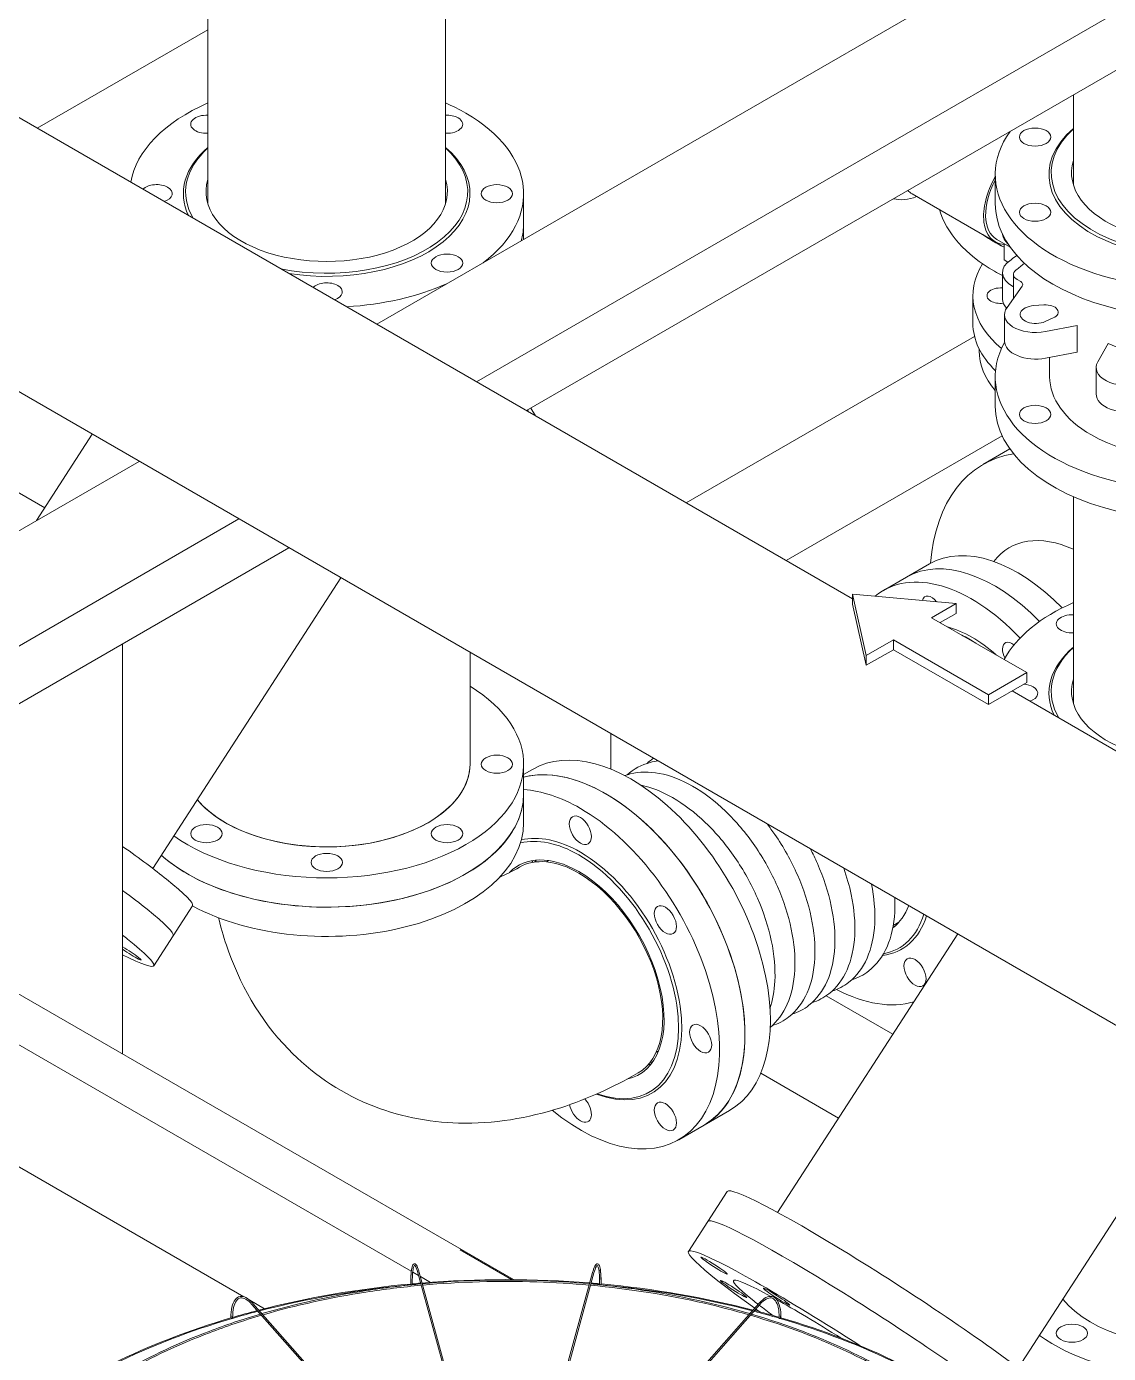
# Model space of a CAD drawing. Header units: millimetres. Extents: x -312439 to 477422, y -331570 to 212570.
# Drawn here: x 400467 to 400936, y 92411 to 92987 of the extents above; entities that cross this region are included whole.
import ezdxf

# ---------------------------------------------------------------- set-up
doc = ezdxf.new("R2010")
doc.units = ezdxf.units.MM

msp = doc.modelspace()

# ---------------------------------------------------------------- linework, layer by layer
at = {"color": 0, "linetype": 'Continuous', "lineweight": 0, "extrusion": (8.40036e-17, 0.816497, 0.57735)}
for p, q in [((399417.416, 93432.398), (401161.52, 92425.439)), ((399844.801, 93304.668), (400825.189, 92738.641)), ((401060.112, 93112.585), (400618.805, 92857.797)), ((401103.419, 93087.582), (400662.112, 92832.794)), ((401125.072, 93075.081), (400683.765, 92820.292)), ((400545.567, 92909.868), (400545.567, 92999.694)), ((400648.642, 92909.868), (400648.642, 92999.694)), ((400545.567, 92985.53), (400471.566, 92942.806)), ((400921.018, 92918.13), (400921.018, 92957.27)), ((400887.119, 92909.979), (400887.119, 92922.681)), ((400682.541, 92914.42), (400682.541, 92894.595)), ((400887.119, 92893.514), (400850.989, 92914.373)), ((400887.731, 92894.575), (400893.537, 92891.223)), ((400890.923, 92892.732), (400890.923, 92885.642)), ((400287.284, 92886.417), (400474.795, 92778.158)), ((400890.923, 92885.642), (400892.529, 92884.715)), ((400890.237, 92868.712), (400890.237, 92880.213)), ((400892.221, 92865.103), (400898.799, 92874.32)), ((400894.989, 92868.982), (400894.989, 92879.377)), ((400898.132, 92876.244), (400896.604, 92877.126)), ((400877.396, 92858.275), (400877.396, 92870.176)), ((400903.831, 92865.848), (400908.225, 92866.161)), ((400891.1, 92850.486), (400891.1, 92861.987)), ((400912.291, 92860.493), (400908.801, 92858.921)), ((400922.602, 92857.163), (400908.902, 92854.554)), ((400922.602, 92845.661), (400922.602, 92857.163)), ((400878.116, 92852.487), (400753.059, 92780.285)), ((400880.152, 92846.273), (400880.152, 92847.036)), ((400908.902, 92843.053), (400922.602, 92845.661)), ((400931.557, 92841.474), (400936.074, 92849.384)), ((400910.699, 92834.97), (400910.699, 92843.395)), ((400887.119, 92834.97), (400887.119, 92822.268)), ((400930.875, 92827.522), (400930.875, 92839.024)), ((400684.174, 92820.528), (400684.582, 92819.821)), ((400687.645, 92818.053), (400685.705, 92821.412)), ((400471.177, 92772.563), (400495.402, 92810.023)), ((400890.083, 92809.389), (400796.366, 92755.282)), ((400881.762, 92796.9), (400893.443, 92803.645)), ((400515.73, 92798.286), (400367.12, 92712.487)), ((400921.018, 92693.101), (400921.018, 92782.927)), ((400559.037, 92773.283), (400410.427, 92687.483)), ((400580.69, 92760.782), (400410.427, 92662.48)), ((400858.574, 92753.803), (400838.653, 92742.302)), ((400521.637, 92621.646), (400603.21, 92747.78)), ((400825.189, 92740.66), (400831.155, 92714.062)), ((400870.198, 92736.604), (400825.189, 92740.66)), ((400825.189, 92740.66), (400825.189, 92736.388)), ((400825.189, 92736.388), (400831.155, 92709.79)), ((400859.512, 92730.434), (400870.198, 92736.604)), ((400870.198, 92736.604), (400870.198, 92732.332)), ((400900.791, 92706.601), (400859.512, 92730.434)), ((400863.211, 92728.298), (400870.198, 92732.332)), ((400508.574, 92719.146), (400508.574, 92541.18)), ((400831.155, 92714.062), (400842.901, 92720.844)), ((400842.901, 92720.844), (400884.181, 92697.011)), ((400842.901, 92720.844), (400842.901, 92716.572)), ((400659.268, 92715.415), (400659.268, 92666.888)), ((400831.155, 92709.79), (400842.901, 92716.572)), ((400831.155, 92714.062), (400831.155, 92709.79)), ((400842.901, 92716.572), (400884.181, 92692.739)), ((400884.181, 92697.011), (400900.791, 92706.601)), ((400884.181, 92692.739), (400900.791, 92702.329)), ((400900.791, 92706.601), (400900.791, 92702.329)), ((400884.181, 92697.011), (400884.181, 92692.739)), ((400894.438, 92698.66), (401213.058, 92514.705)), ((400720.352, 92664.751), (400720.352, 92680.148)), ((400682.541, 92666.888), (400682.541, 92641.485)), ((400682.541, 92662.425), (400686.407, 92664.656)), ((400522.061, 92579.446), (400538.914, 92605.505)), ((400842.865, 92596.93), (400845.305, 92598.338)), ((400792.691, 92472.395), (400870.854, 92593.255)), ((400678.201, 92443.246), (400432.265, 92585.237)), ((400432.285, 92563.223), (400633.798, 92446.879)), ((400842.711, 92549.74), (400813.791, 92566.437)), ((400819.164, 92513.329), (400785.407, 92532.819)), ((400897.088, 92404.879), (400978.662, 92531.013)), ((400771.843, 92516.676), (400749.844, 92503.974)), ((400561.095, 92435.848), (400432.285, 92510.216)), ((400754.03, 92455.472), (400770.883, 92481.531)), ((400655.031, 92456.123), (400655.464, 92456.373)), ((400677.325, 92443.252), (400655.031, 92456.123)), ((400634.419, 92446.521), (400636.971, 92445.047)), ((400636.661, 92446.177), (400670.254, 92323.722)), ((400637.252, 92446.339), (400670.873, 92323.782)), ((400637.726, 92444.612), (400642.133, 92442.067)), ((400678.823, 92323.782), (400712.444, 92446.339)), ((400679.442, 92323.722), (400713.035, 92446.177)), ((400570.126, 92430.634), (400563.704, 92434.342)), ((400564.653, 92432.535), (400662.153, 92322.057)), ((400565.113, 92432.94), (400662.794, 92322.256)), ((400686.902, 92322.256), (400784.583, 92432.94)), ((400687.543, 92322.057), (400785.043, 92432.535))]:
    msp.add_line(p, q, dxfattribs=at)
at = {"color": 0, "linetype": 'Continuous', "lineweight": 0}
for centre, major_axis, ratio, start_param, end_param in [((400972.556, 92922.681), (85.437, 0), 0.5773503, 2.752779, 7.2064421), ((400597.104, 92914.42), (85.437, 0), 0.5773503, 2.2183358, 3.0404387), ((400597.104, 92914.42), (85.437, 0), 0.5773503, 0.7853982, 0.9232568), ((400597.104, 92914.42), (85.437, 0), 0.5773503, 5.6298261, 7.0685835), ((400544.92, 92944.548), (6.798, 0), 0.5773503, 1.4754839, 4.8077014), ((400649.289, 92944.548), (6.798, 0), 0.5773503, 0.7853982, 1.6661088), ((400649.289, 92944.548), (6.798, 0), 0.5773503, 4.6170765, 7.0685835), ((400972.556, 92922.681), (62.164, 0), 0.5773503, 2.548228, 6.8765499), ((400972.556, 92923.481), (-61.184, 0), 0.5773503, 5.7140037, 9.9939595), ((400597.104, 92914.42), (62.164, 0), 0.5773503, 2.548228, 3.4088292), ((400597.104, 92915.22), (61.184, 0), 0.5773503, 2.5724111, 3.4729014), ((400597.104, 92915.22), (61.184, 0), 0.5773503, 4.3810802, 6.8523669), ((400597.104, 92914.42), (62.164, 0), 0.5773503, 4.4451524, 6.8765499), ((400972.556, 92923.481), (-52.364, 0), 0.5773503, 6.105246, 9.6027173), ((400597.104, 92915.22), (52.364, 0), 0.5773503, 2.9636533, 6.4611246), ((400899.368, 92914.73), (11.637, 20.155), 0.5773503, 1.6248603, 3.1415927), ((400899.368, 92914.73), (12.249, 21.216), 0.5773503, 1.570744, 3.4177719), ((400523.304, 92914.42), (6.798, 0), 0.5773503, 0.7853982, 2.627048), ((400523.304, 92914.42), (6.798, 0), 0.5773503, 5.2269336, 7.0685835), ((400863.238, 92935.589), (12.249, 21.216), 0.5773503, 2.9796521, 3.1415927), ((400856.15, 92939.682), (15.512, 26.403), 0.5823607, 3.2873356, 3.7894838), ((400972.556, 92909.979), (-85.437, 0), 0.5773503, 0, 3.1415927), ((400947.153, 92915.645), (-85.437, 0), 0.5773503, 0.1657992, 0.7853982), ((400597.104, 92901.718), (85.437, 0), 0.5773503, 6.1257659, 6.2831853), ((400947.153, 92928.346), (-85.437, 0), 0.5773503, 0.6980809, 0.7853982), ((400947.153, 92928.346), (85.437, 0), 0.5773503, 3.8396735, 3.9940326), ((400947.153, 92928.346), (-85.437, 0), 0.5773503, 0.7853982, 0.85244), ((400904.642, 92897.216), (-14.405, 0), 0.5773503, 0.0592775, 0.5701311), ((400904.642, 92880.213), (-14.405, 0), 0.5773503, 5.5507149, 7.1196252), ((401097.279, 92791.964), (-260.291, 0), 0.5773503, 5.5936799, 5.6090261), ((400947.521, 92870.176), (70.126, 0), 0.5773503, 2.7930902, 3.7451596), ((400947.153, 92915.645), (-85.437, 0), 0.5773503, 0.7853982, 0.8417287), ((400900.501, 92879.377), (-5.512, 0), 0.5773503, 5.6411446, 7.0685835), ((401107.279, 92794.996), (-258.723, 0), 0.5773503, 5.6433419, 5.6673391), ((400597.104, 92871.811), (6.798, 0), 0.5773503, 0.7853982, 2.627048), ((400597.104, 92871.811), (6.798, 0), 0.5773503, 5.2269336, 7.0685835), ((400597.104, 92914.42), (85.437, 0), 0.5773503, 4.8135429, 5.3657482), ((400895.967, 92874.993), (3.062, 0), 0.5773503, 5.8923976, 7.0685835), ((400972.556, 92878.225), (61.857, 0), 0.5773503, 4.0816104, 6.2172753), ((400889.338, 92870.176), (5.818, 0), 0.5773503, 1.4156902, 3.9269908), ((400904.642, 92868.712), (-14.405, 0), 0.5773503, 0, 0.4962001), ((400889.338, 92870.176), (5.818, 0), 0.5773503, 3.9269908, 4.9283363), ((400904.656, 92861.987), (-13.556, 0), 0.5773503, 5.8737687, 8.1724889), ((400904.656, 92861.987), (-6.737, 0), 0.5773503, 4.8351545, 8.5166127), ((400908.9, 92863.002), (5.512, 0), 0.5773503, 5.3750201, 7.9767471), ((400947.521, 92858.275), (70.126, 0), 0.5773503, 3.1415927, 3.6778642), ((400972.556, 92834.97), (-85.437, 0), 0.5773503, 5.9753277, 7.4612826), ((400947.521, 92846.273), (67.37, 0), 0.5773503, 3.1415927, 3.6004153), ((400904.656, 92850.486), (-13.556, 0), 0.5773503, 0, 1.8893036), ((400944.431, 92839.024), (-13.556, 0), 0.5773503, 5.964678, 8.2633982), ((400972.556, 92834.97), (61.857, 0), 0.5773503, 3.1415927, 3.9269908), ((400972.556, 92834.97), (61.857, 0), 0.5773503, 3.9269908, 6.2501807), ((400972.556, 92822.268), (85.437, 0), 0.5773503, 3.1415927, 4.3196899), ((400944.431, 92827.522), (-13.556, 0), 0.5773503, 0, 1.9802129), ((400937.432, 92700.477), (-55.67, 96.423), 0.5773503, 6.06671, 6.976924), ((400925.868, 92704.255), (-32.674, 56.593), 0.5773503, 5.6029259, 6.5196915), ((400896.852, 92687.503), (-38.278, 66.3), 0.5773503, 5.1324816, 6.2831853), ((400886.892, 92681.753), (-38.278, 66.3), 0.5773503, 5.1299011, 6.2831853), ((400876.931, 92676.002), (-38.278, 66.3), 0.5773503, 5.1011176, 6.3828705), ((400859.53, 92734.558), (-2.909, 5.039), 0.5773503, 4.9488991, 6.8452456), ((400972.556, 92697.652), (85.437, 0), 0.5773503, 2.2183358, 2.8405914), ((400920.371, 92727.781), (6.798, 0), 0.5773503, 1.4754839, 4.8077014), ((400876.931, 92676.002), (-28.173, 48.797), 0.5773503, 5.2307146, 5.7648597), ((400875.632, 92675.252), (-28.173, 48.797), 0.5773503, 5.4223545, 5.5732198), ((400894.332, 92714.465), (-2.909, 5.039), 0.5773503, 5.2834955, 7.0685835), ((400894.332, 92714.465), (-2.909, 5.039), 0.5773503, 0.7853982, 1.5385321), ((400972.556, 92697.652), (62.164, 0), 0.5773503, 2.548228, 3.4088292), ((400972.556, 92698.453), (61.184, 0), 0.5773503, 2.5724111, 3.4729014), ((400898.756, 92697.652), (6.798, 0), 0.5773503, 0.7853982, 1.4679007), ((400972.556, 92698.453), (52.364, 0), 0.5773503, 2.9636533, 6.4611246), ((400597.104, 92666.888), (-85.437, 0), 0.5773503, 2.3561945, 3.8975742), ((400898.756, 92697.652), (6.798, 0), 0.5773503, 5.2269336, 7.0685835), ((400729.125, 92590.666), (42.718, -73.99), 0.5773503, 0, 3.1415927), ((400597.104, 92666.888), (-62.164, 0), 0.5773503, 0.4431051, 3.1415927), ((400597.104, 92666.888), (-62.164, 0), 0.5773503, 2.3561945, 3.1415927), ((400718.125, 92584.315), (42.718, -73.99), 0.5773503, 0, 2.9860305), ((400718.125, 92584.315), (-42.718, 73.99), 0.5773503, 5.4977871, 6.1276232), ((400707.125, 92577.964), (-42.718, 73.99), 0.5773503, 5.4977871, 5.9168815), ((400597.104, 92654.187), (-85.437, 0), 0.5773503, 0.7853982, 3.1415927), ((400597.104, 92666.888), (-62.164, 0), 0.5773503, 0.4431051, 2.3561945), ((400597.104, 92654.187), (85.437, 0), 0.5773503, 5.4977871, 6.2831853), ((400718.125, 92584.315), (-42.718, 73.99), 0.5773503, 3.1415927, 5.4977871), ((400707.125, 92577.964), (-42.718, 73.99), 0.5773503, 2.1523857, 5.4977871), ((400597.104, 92641.485), (-85.437, 0), 0.5773503, 0.8204895, 3.1415927), ((400597.104, 92666.888), (-85.437, 0), 0.5773503, 0.6821091, 2.3561945), ((400706.432, 92577.564), (-30.592, 52.987), 0.5773503, 5.4977871, 6.1211239), ((400707.125, 92577.964), (-31.082, 53.835), 0.5773503, 5.4977871, 6.1186246), ((400467.173, 92651.902), (71.741, -46.397), 0.0711624, 0.6172781, 1.0023651), ((400597.104, 92654.187), (85.437, 0), 0.5773503, 3.7155836, 5.4977871), ((400597.104, 92654.187), (-85.437, 0), 0.5773503, 0.5739909, 0.7853982), ((400706.432, 92577.564), (-26.182, 45.349), 0.5773503, 5.4977871, 6.446029), ((400706.432, 92577.564), (-30.592, 52.987), 0.5773503, 2.5410686, 5.4977871), ((400707.125, 92577.964), (-31.082, 53.835), 0.5773503, 2.5178145, 5.4977871), ((400706.432, 92577.564), (-25.769, 44.633), 0.5773503, 5.4977871, 6.2831853), ((400718.125, 92584.315), (26.182, -45.349), 0.5773503, 3.3667881, 3.4029304), ((400718.125, 92584.315), (-26.182, 45.349), 0.5773503, 0.2251954, 0.2613377), ((400718.125, 92584.315), (25.723, -44.553), 0.5773503, 3.3303616, 3.3668451), ((400718.125, 92584.315), (23.886, -41.371), 0.5773503, 3.1805085, 3.2190249), ((400467.173, 92651.902), (71.741, -46.397), 0.0711624, 0, 0.6172781), ((400706.432, 92577.564), (-26.182, 45.349), 0.5773503, 2.9551609, 5.4977871), ((400706.432, 92577.564), (-25.769, 44.633), 0.5773503, 3.1415927, 5.4977871), ((400458.746, 92638.872), (71.741, -46.397), 0.0711624, 0.6172781, 0.8500099), ((400458.746, 92638.872), (71.741, -46.397), 0.0711624, 0, 0.6172781), ((400814.699, 92640.072), (26.182, -45.349), 0.5773503, 0.0714254, 0.4419818), ((400815.392, 92640.472), (31.082, -53.835), 0.5773503, 6.0429835, 6.7645274), ((400814.699, 92640.072), (30.592, -52.987), 0.5773503, 6.0836287, 6.7762664), ((400450.32, 92625.843), (71.741, -46.397), 0.0711624, 0.6172781, 0.6706721), ((400450.32, 92625.843), (71.741, -46.397), 0.0711624, 5.7044929, 6.9004634), ((400510.939, 92585.593), (5.708, -3.692), 0.0711624, 4.3317515, 8.3265987), ((400815.392, 92640.472), (42.718, -73.99), 0.5773503, 5.5452621, 6.1444568), ((400718.125, 92584.315), (23.886, -41.371), 0.5773503, 6.205753, 6.2442695), ((400718.125, 92584.315), (26.182, -45.349), 0.5773503, 6.0218476, 6.0579899), ((400718.125, 92584.315), (-26.182, 45.349), 0.5773503, 2.8802549, 2.9163972), ((400718.125, 92584.315), (25.723, -44.553), 0.5773503, 6.0579329, 6.0944163), ((400707.125, 92517.707), (-3.399, 5.887), 0.5773503, 1.015663, 5.076894), ((400842.624, 92435.135), (71.741, -46.397), 0.0711624, 0.6172781, 3.1415927), ((400834.198, 92422.105), (71.741, -46.397), 0.0711624, 0.6172781, 3.1415927), ((400825.772, 92409.076), (71.741, -46.397), 0.0711624, 1.5811369, 4.1164942), ((400674.956, 92291.862), (-262.225, 0), 0.5773503, 4.5737285, 4.8518651), ((400825.772, 92409.076), (-52.199, 33.758), 0.0711624, 5.5175662, 6.9004634), ((400674.956, 92291.862), (-262.225, 0), 0.5773503, 4.8709744, 5.1337903), ((400674.956, 92291.862), (-261.613, 0), 0.5773503, 4.8702538, 5.1336735), ((400633.851, 92441.369), (0.306, 0), 0.5773503, 3.1415927, 3.7072911), ((400633.899, 92441.195), (0.306, 0.001), 0.5647458, 3.2969897, 4.867786), ((400633.899, 92441.195), (0.306, 0.001), 0.5647458, 4.867786, 6.2831853), ((400674.956, 92291.862), (-261.613, 0), 0.5773503, 4.8601846, 4.8693633), ((400674.956, 92291.862), (-262.225, 0), 0.5773503, 4.8542575, 4.8684283), ((400674.956, 92291.862), (-261.613, 0), 0.5773503, 4.556469, 4.5713736), ((400674.956, 92291.862), (-262.225, 0), 0.5773503, 4.5571855, 4.5713361), ((400715.797, 92441.195), (0.306, -0.001), 0.5647458, 3.1415927, 4.5569919), ((400715.797, 92441.195), (0.306, -0.001), 0.5647458, 4.5569919, 6.1277883), ((400674.956, 92291.862), (-261.613, 0), 0.5773503, 4.2918428, 4.5551023), ((400715.845, 92441.369), (0.306, 0), 0.5773503, 5.7174869, 6.2831853), ((400674.956, 92291.862), (-262.225, 0), 0.5773503, 4.2917243, 4.5546375), ((400825.772, 92409.076), (-52.199, 33.758), 0.0711624, 0.6172781, 0.6980656), ((400825.772, 92409.076), (-52.199, 33.758), 0.0711624, 0.7132374, 0.8799311), ((400825.772, 92409.076), (-52.199, 33.758), 0.0711624, 4.8673224, 5.4550246), ((400972.556, 92450.121), (-62.164, 0), 0.5773503, 0.4431051, 1.7591785), ((400674.956, 92291.862), (-262.225, 0), 0.5773503, 5.1849758, 5.420347), ((400674.956, 92291.862), (-261.613, 0), 0.5773503, 5.183912, 5.4201653), ((400555.87, 92426.741), (0.306, 0), 0.5773503, 3.1415927, 4.134446), ((400556.009, 92426.583), (0.306, 0.003), 0.5659728, 3.6079382, 5.1787345), ((400556.009, 92426.583), (0.306, 0.003), 0.5659728, 5.1787345, 6.2831853), ((400674.956, 92291.862), (-261.613, 0), 0.5773503, 5.1364588, 5.1836819), ((400674.956, 92291.862), (-262.225, 0), 0.5773503, 5.1365691, 5.1818933), ((400674.956, 92291.862), (-261.613, 0), 0.5773503, 4.242585, 4.2890574), ((400674.956, 92291.862), (-262.225, 0), 0.5773503, 4.2438111, 4.2889455), ((400825.772, 92409.076), (71.741, -46.397), 0.0711624, 4.1251647, 4.1553535), ((400793.687, 92426.583), (0.306, -0.003), 0.5659728, 3.1415927, 4.2460434), ((400793.687, 92426.583), (0.306, -0.003), 0.5659728, 4.2460434, 5.8168397), ((400674.956, 92291.862), (-261.613, 0), 0.5773503, 4.0051997, 4.2408431), ((400793.826, 92426.741), (0.306, 0), 0.5773503, 5.290332, 6.2831853), ((400674.956, 92291.862), (-262.225, 0), 0.5773503, 4.0050166, 4.2406095), ((400972.556, 92450.121), (-85.437, 0), 0.5773503, 0.6821091, 1.4310714)]:
    msp.add_ellipse(centre, major_axis=major_axis, ratio=ratio, start_param=start_param, end_param=end_param, dxfattribs=at)
for centre, major_axis, ratio in [((400904.374, 92938.987), (6.798, 0), 0.5773503), ((400670.905, 92914.42), (6.798, 0), 0.5773503), ((400904.374, 92906.375), (6.798, 0), 0.5773503), ((400649.289, 92884.291), (6.798, 0), 0.5773503), ((400904.374, 92818.664), (-6.798, 0), 0.5773503), ((400670.905, 92666.888), (-6.798, 0), 0.5773503), ((400707.125, 92638.222), (-3.399, 5.887), 0.5773503), ((400544.92, 92636.759), (-6.798, 0), 0.5773503), ((400649.289, 92636.759), (-6.798, 0), 0.5773503), ((400597.104, 92624.28), (-6.798, 0), 0.5773503), ((400744.025, 92599.269), (-3.399, 5.887), 0.5773503), ((400852.292, 92576.56), (3.399, -5.887), 0.5773503), ((400759.31, 92547.836), (-3.399, 5.887), 0.5773503), ((400744.025, 92514.052), (-3.399, 5.887), 0.5773503), ((400765.153, 92449.326), (5.708, -3.692), 0.0711624), ((400773.587, 92439.205), (5.708, -3.692), 0.0711624), ((400792.228, 92435.869), (5.708, -3.692), 0.0711624), ((400920.371, 92419.992), (-6.798, 0), 0.5773503)]:
    msp.add_ellipse(centre, major_axis=major_axis, ratio=ratio, dxfattribs=at)
for points, knots in [([(400727.418, 92662.254), (400730.266, 92664.845), (400733.684, 92666.682), (400738.564, 92667.934), (400739.723, 92668.146), (400740.905, 92668.282)], [0.66022736, 0.66022736, 0.66022736, 0.66022736, 0.94527954, 0.94527954, 1.0311141, 1.0311141, 1.0311141, 1.0311141]), ([(400726.426, 92661.913), (400727.192, 92662.195), (400727.975, 92662.439), (400732.699, 92663.651), (400736.971, 92663.711), (400746.074, 92662.022), (400750.932, 92660.147), (400760.654, 92654.612), (400765.517, 92650.906), (400774.683, 92642.092), (400778.984, 92636.988), (400786.613, 92625.907), (400789.941, 92619.935), (400795.308, 92607.698), (400797.346, 92601.435), (400799.917, 92589.205), (400800.445, 92583.24), (400799.873, 92572.194), (400798.772, 92567.109), (400795.065, 92558.715), (400792.583, 92555.291), (400789.478, 92552.705)], [0.8846348, 0.8846348, 0.8846348, 0.8846348, 0.9452795, 0.9452795, 1.2436028, 1.2436028, 1.563904, 1.563904, 1.8920444, 1.8920444, 2.2193958, 2.2193958, 2.5456685, 2.5456685, 2.872043, 2.872043, 3.1996274, 3.1996274, 3.5274785, 3.5274785, 3.8277541, 3.8277541, 3.8277541, 3.8277541]), ([(400733.451, 92657.748), (400737.928, 92656.821), (400742.525, 92655.002), (400751.992, 92649.611), (400756.856, 92645.905), (400766.021, 92637.091), (400770.323, 92631.987), (400777.951, 92620.906), (400781.279, 92614.934), (400786.647, 92602.697), (400788.685, 92596.434), (400791.256, 92584.204), (400791.784, 92578.24), (400791.278, 92568.469), (400790.576, 92564.48), (400789.383, 92560.871)], [1.2605977, 1.2605977, 1.2605977, 1.2605977, 1.563904, 1.563904, 1.8920444, 1.8920444, 2.2193958, 2.2193958, 2.5456685, 2.5456685, 2.872043, 2.872043, 3.1996274, 3.1996274, 3.4517913, 3.4517913, 3.4517913, 3.4517913]), ([(400788.128, 92641.017), (400789.276, 92639.53), (400790.39, 92638.002), (400795.274, 92630.908), (400798.602, 92624.936), (400803.969, 92612.698), (400806.007, 92606.435), (400808.578, 92594.205), (400809.107, 92588.241), (400808.534, 92577.195), (400807.433, 92572.11), (400803.63, 92563.496), (400800.968, 92559.918), (400795.427, 92555.562), (400792.944, 92554.248), (400790.269, 92553.394)], [2.1271961, 2.1271961, 2.1271961, 2.1271961, 2.2193958, 2.2193958, 2.5456685, 2.5456685, 2.872043, 2.872043, 3.1996274, 3.1996274, 3.5274785, 3.5274785, 3.8442096, 3.8442096, 4.0521616, 4.0521616, 4.0521616, 4.0521616]), ([(400806.898, 92630.18), (400807.989, 92628.086), (400809.007, 92625.961), (400812.631, 92617.699), (400814.669, 92611.436), (400817.24, 92599.206), (400817.768, 92593.242), (400817.196, 92582.196), (400816.094, 92577.111), (400812.291, 92568.496), (400809.629, 92564.919), (400804.088, 92560.562), (400801.605, 92559.249), (400798.93, 92558.395)], [2.4313994, 2.4313994, 2.4313994, 2.4313994, 2.5456685, 2.5456685, 2.872043, 2.872043, 3.1996274, 3.1996274, 3.5274785, 3.5274785, 3.8442096, 3.8442096, 4.0521616, 4.0521616, 4.0521616, 4.0521616]), ([(400821.374, 92621.823), (400822.728, 92617.98), (400823.816, 92614.126), (400825.901, 92604.206), (400826.429, 92598.242), (400825.857, 92587.196), (400824.756, 92582.111), (400820.952, 92573.497), (400818.291, 92569.92), (400812.75, 92565.563), (400810.267, 92564.249), (400807.591, 92563.395)], [2.6692416, 2.6692416, 2.6692416, 2.6692416, 2.872043, 2.872043, 3.1996274, 3.1996274, 3.5274785, 3.5274785, 3.8442096, 3.8442096, 4.0521616, 4.0521616, 4.0521616, 4.0521616]), ([(400833.364, 92614.9), (400834.587, 92608.926), (400835.084, 92603.113), (400834.518, 92592.197), (400833.417, 92587.112), (400829.614, 92578.498), (400826.952, 92574.92), (400821.411, 92570.564), (400818.928, 92569.25), (400816.253, 92568.396)], [2.8797743, 2.8797743, 2.8797743, 2.8797743, 3.1996274, 3.1996274, 3.5274785, 3.5274785, 3.8442096, 3.8442096, 4.0521616, 4.0521616, 4.0521616, 4.0521616]), ([(400843.47, 92609.066), (400843.588, 92606.889), (400843.594, 92604.76), (400843.201, 92597.156), (400842.097, 92592.06), (400838.284, 92583.426), (400835.615, 92579.84), (400830.025, 92575.445), (400827.491, 92574.113), (400824.76, 92573.258)], [3.07704493, 3.07704493, 3.07704493, 3.07704493, 3.19957844, 3.19957844, 3.52760382, 3.52760382, 3.84422887, 3.84422887, 4.05537295, 4.05537295, 4.05537295, 4.05537295]), ([(400550.17, 92600.268), (400551.142, 92596.254), (400552.282, 92592.278), (400559.123, 92571.915), (400567.924, 92556.177), (400590.201, 92533.113), (400602.167, 92524.854), (400627.743, 92514.176), (400641.142, 92511.53), (400669.543, 92510.753), (400684.461, 92513.294), (400710.283, 92521.612), (400721.471, 92526.736), (400732.201, 92532.931)], [0.2407371, 0.2407371, 0.2407371, 0.2407371, 0.3141593, 0.3141593, 0.6213948, 0.6213948, 0.8596171, 0.8596171, 1.0883751, 1.0883751, 1.3532662, 1.3532662, 1.5707963, 1.5707963, 1.5707963, 1.5707963]), ([(400633.545, 92441.369), (400633.545, 92443.073), (400633.596, 92444.59), (400633.799, 92447.108), (400633.948, 92448.108), (400634.35, 92449.53), (400634.576, 92450.045), (400635.361, 92450.16), (400635.609, 92450.013), (400636.161, 92449.427), (400636.468, 92448.773), (400636.948, 92447.391), (400637.1, 92446.893), (400637.252, 92446.339)], [4.712389, 4.712389, 4.712389, 4.712389, 5.0265482, 5.0265482, 5.3407075, 5.3407075, 5.6548668, 5.6548668, 5.8236028, 5.8236028, 6.1377621, 6.1377621, 6.2831853, 6.2831853, 6.2831853, 6.2831853]), ([(400636.661, 92446.177), (400636.343, 92447.337), (400636.024, 92448.229), (400635.468, 92449.31), (400635.218, 92449.46), (400635.192, 92449.46), (400634.987, 92449.311), (400634.635, 92448.146), (400634.49, 92447.296), (400634.28, 92445.053), (400634.218, 92443.623), (400634.205, 92441.734), (400634.204, 92441.467), (400634.205, 92441.196)], [0, 0, 0, 0, 0.3152669, 0.3152669, 0.6094726, 0.6094726, 0.9267406, 0.9267406, 1.2208373, 1.2208373, 1.5356304, 1.5356304, 1.5863402, 1.5863402, 1.5863402, 1.5863402]), ([(400716.151, 92441.369), (400716.151, 92443.073), (400716.1, 92444.59), (400715.897, 92447.108), (400715.748, 92448.108), (400715.346, 92449.53), (400715.12, 92450.045), (400714.335, 92450.16), (400714.087, 92450.013), (400713.535, 92449.427), (400713.228, 92448.773), (400712.748, 92447.391), (400712.596, 92446.893), (400712.444, 92446.339)], [4.712389, 4.712389, 4.712389, 4.712389, 5.0265482, 5.0265482, 5.3407075, 5.3407075, 5.6548668, 5.6548668, 5.8236028, 5.8236028, 6.1377621, 6.1377621, 6.2831853, 6.2831853, 6.2831853, 6.2831853]), ([(400713.035, 92446.177), (400713.353, 92447.337), (400713.672, 92448.229), (400714.228, 92449.31), (400714.478, 92449.46), (400714.504, 92449.46), (400714.709, 92449.311), (400715.061, 92448.146), (400715.206, 92447.296), (400715.416, 92445.053), (400715.478, 92443.623), (400715.491, 92441.734), (400715.492, 92441.467), (400715.491, 92441.196)], [0, 0, 0, 0, 0.3152669, 0.3152669, 0.6094726, 0.6094726, 0.9267406, 0.9267406, 1.2208373, 1.2208373, 1.5356304, 1.5356304, 1.5863402, 1.5863402, 1.5863402, 1.5863402]), ([(400633.927, 92447.505), (400633.917, 92447.445), (400633.908, 92447.383), (400633.757, 92446.296), (400633.662, 92444.992), (400633.599, 92442.755), (400633.59, 92441.995), (400633.593, 92441.194)], [1.10131175, 1.10131175, 1.10131175, 1.10131175, 1.12076762, 1.12076762, 1.43803566, 1.43803566, 1.5863026, 1.5863026, 1.5863026, 1.5863026]), ([(400711.105, 92441.459), (400703.611, 92442.137), (400696.059, 92442.605), (400671.831, 92443.42), (400655.073, 92442.95), (400638.591, 92441.459)], [5.342386, 5.342386, 5.342386, 5.342386, 5.43953692, 5.43953692, 5.65318828, 5.65318828, 5.65318828, 5.65318828]), ([(400710.941, 92440.859), (400703.423, 92441.537), (400695.847, 92442.003), (400671.728, 92442.802), (400655.106, 92442.333), (400638.755, 92440.859)], [5.34285963, 5.34285963, 5.34285963, 5.34285963, 5.44045758, 5.44045758, 5.65271466, 5.65271466, 5.65271466, 5.65271466]), ([(400715.77, 92447.505), (400715.779, 92447.445), (400715.788, 92447.383), (400715.939, 92446.296), (400716.034, 92444.992), (400716.097, 92442.755), (400716.106, 92441.995), (400716.103, 92441.194)], [1.10131175, 1.10131175, 1.10131175, 1.10131175, 1.12076762, 1.12076762, 1.43803566, 1.43803566, 1.5863026, 1.5863026, 1.5863026, 1.5863026]), ([(400637.971, 92441.403), (400629.964, 92440.666), (400622.024, 92439.689), (400598.597, 92436.063), (400583.435, 92432.715), (400569.028, 92428.504)], [5.65586592, 5.65586592, 5.65586592, 5.65586592, 5.75969853, 5.75969853, 5.96646224, 5.96646224, 5.96646224, 5.96646224]), ([(400638.136, 92440.803), (400630.059, 92440.061), (400622.049, 92439.076), (400598.728, 92435.458), (400583.732, 92432.15), (400569.476, 92427.996)], [5.65539644, 5.65539644, 5.65539644, 5.65539644, 5.76029586, 5.76029586, 5.96514032, 5.96514032, 5.96514032, 5.96514032]), ([(400780.22, 92427.996), (400773.942, 92429.825), (400767.521, 92431.491), (400745.071, 92436.625), (400728.464, 92439.252), (400711.56, 92440.803)], [5.03043397, 5.03043397, 5.03043397, 5.03043397, 5.12064091, 5.12064091, 5.34017784, 5.34017784, 5.34017784, 5.34017784]), ([(400780.668, 92428.504), (400774.38, 92430.342), (400767.949, 92432.016), (400745.409, 92437.19), (400728.717, 92439.839), (400711.725, 92441.403)], [5.02911205, 5.02911205, 5.02911205, 5.02911205, 5.11935362, 5.11935362, 5.33970837, 5.33970837, 5.33970837, 5.33970837]), ([(400555.564, 92426.741), (400555.564, 92428.456), (400555.714, 92430.005), (400556.311, 92432.631), (400556.755, 92433.709), (400557.936, 92435.294), (400558.685, 92435.8), (400560.325, 92436.084), (400561.185, 92435.911), (400562.998, 92434.991), (400563.963, 92434.205), (400564.987, 92433.082), (400565.05, 92433.012), (400565.113, 92432.94)], [4.712389, 4.712389, 4.712389, 4.712389, 5.0265482, 5.0265482, 5.3407075, 5.3407075, 5.6548668, 5.6548668, 5.9484515, 5.9484515, 6.2626108, 6.2626108, 6.2831853, 6.2831853, 6.2831853, 6.2831853]), ([(400564.653, 92432.535), (400563.739, 92433.571), (400562.831, 92434.337), (400561.148, 92435.259), (400560.382, 92435.415), (400559.041, 92435.18), (400558.444, 92434.786), (400557.417, 92433.387), (400557, 92432.383), (400556.448, 92429.879), (400556.308, 92428.389), (400556.314, 92426.682), (400556.315, 92426.634), (400556.315, 92426.586)], [6.2831853, 6.2831853, 6.2831853, 6.2831853, 6.5978301, 6.5978301, 6.9120969, 6.9120969, 7.2293649, 7.2293649, 7.546633, 7.546633, 7.8604685, 7.8604685, 7.8695255, 7.8695255, 7.8695255, 7.8695255]), ([(400794.133, 92426.741), (400794.133, 92428.456), (400793.982, 92430.005), (400793.386, 92432.631), (400792.941, 92433.709), (400791.76, 92435.294), (400791.011, 92435.8), (400789.371, 92436.084), (400788.511, 92435.911), (400786.698, 92434.991), (400785.734, 92434.205), (400784.709, 92433.082), (400784.646, 92433.012), (400784.583, 92432.94)], [4.712389, 4.712389, 4.712389, 4.712389, 5.0265482, 5.0265482, 5.3407075, 5.3407075, 5.6548668, 5.6548668, 5.9484515, 5.9484515, 6.2626108, 6.2626108, 6.2831853, 6.2831853, 6.2831853, 6.2831853]), ([(400785.043, 92432.535), (400785.957, 92433.571), (400786.865, 92434.337), (400788.548, 92435.259), (400789.314, 92435.415), (400790.655, 92435.18), (400791.252, 92434.786), (400792.279, 92433.387), (400792.696, 92432.383), (400793.248, 92429.879), (400793.388, 92428.389), (400793.382, 92426.682), (400793.381, 92426.634), (400793.381, 92426.586)], [0, 0, 0, 0, 0.3146448, 0.3146448, 0.6289116, 0.6289116, 0.9461796, 0.9461796, 1.2634477, 1.2634477, 1.5772832, 1.5772832, 1.5863402, 1.5863402, 1.5863402, 1.5863402]), ([(400568.379, 92428.313), (400560.706, 92426.053), (400553.248, 92423.548), (400533.016, 92415.86), (400520.839, 92410.152), (400509.762, 92403.801)], [5.96956861, 5.96956861, 5.96956861, 5.96956861, 6.07987049, 6.07987049, 6.27966483, 6.27966483, 6.27966483, 6.27966483]), ([(400568.827, 92427.806), (400561.054, 92425.524), (400553.502, 92422.991), (400533.352, 92415.329), (400521.325, 92409.701), (400510.376, 92403.447)], [5.96825255, 5.96825255, 5.96825255, 5.96825255, 6.08012371, 6.08012371, 6.27780239, 6.27780239, 6.27780239, 6.27780239]), ([(400555.712, 92427.595), (400555.706, 92427.391), (400555.703, 92427.184), (400555.701, 92426.845), (400555.701, 92426.714), (400555.703, 92426.582)], [1.522795384, 1.522795384, 1.522795384, 1.522795384, 1.561954844, 1.561954844, 1.586231474, 1.586231474, 1.586231474, 1.586231474]), ([(400839.321, 92403.447), (400834.718, 92406.076), (400829.926, 92408.594), (400811.428, 92417.534), (400796.605, 92423.186), (400780.869, 92427.806)], [4.71777189, 4.71777189, 4.71777189, 4.71777189, 4.80086127, 4.80086127, 5.02732174, 5.02732174, 5.02732174, 5.02732174]), ([(400839.934, 92403.801), (400835.32, 92406.446), (400830.516, 92408.981), (400811.966, 92417.977), (400797.1, 92423.664), (400781.317, 92428.313)], [4.71590946, 4.71590946, 4.71590946, 4.71590946, 4.79913358, 4.79913358, 5.02600568, 5.02600568, 5.02600568, 5.02600568]), ([(400793.984, 92427.595), (400793.99, 92427.391), (400793.993, 92427.184), (400793.995, 92426.845), (400793.995, 92426.714), (400793.994, 92426.582)], [7.805980691, 7.805980691, 7.805980691, 7.805980691, 7.845140151, 7.845140151, 7.869416781, 7.869416781, 7.869416781, 7.869416781])]:
    msp.add_open_spline(points, degree=3, knots=knots, dxfattribs=at)
for points in [[(400736.08, 92667.255), (400736.963, 92668.058), (400737.9, 92668.791), (400738.886, 92669.447)], [(400672.137, 92617.894), (400674.768, 92619.021), (400677.636, 92620.449), (400680.664, 92622.197)]]:
    msp.add_open_spline(points, degree=3, dxfattribs=at)

doc.saveas('drawing.dxf')
